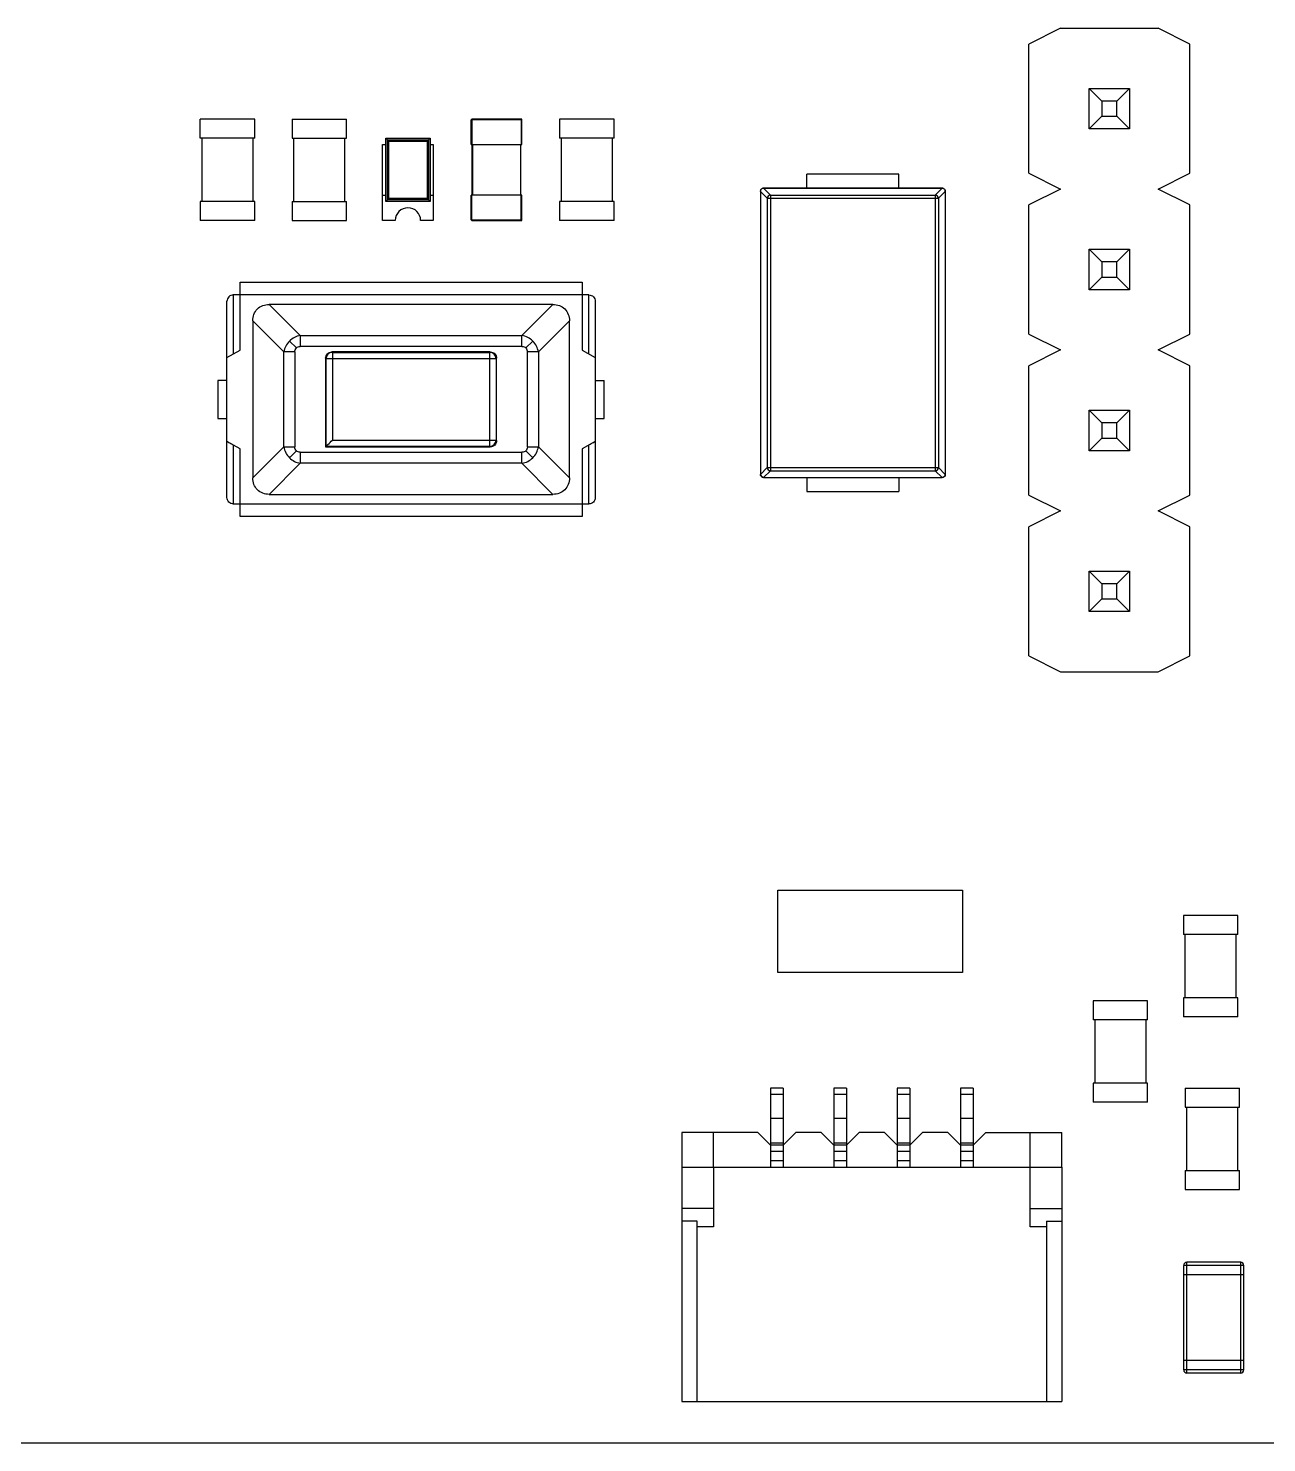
# Model space of a CAD drawing. Header units: millimetres. Extents: x -0.1 to 69.3, y -0.2 to 41.9.
# Drawn here: x 19.48 to 39.04, y -0.15 to 22.18 of the extents above; entities that cross this region are included whole.
import ezdxf

# ---------------------------------------------------------------- set-up
doc = ezdxf.new("R2010")
doc.units = ezdxf.units.MM

msp = doc.modelspace()

# ---------------------------------------------------------------- linework, layer by layer
at = {"color": 7, "linetype": 'Continuous', "lineweight": 25}
for p, q in [((35.78, 22.185), (35.28, 21.935)), ((35.78, 22.185), (37.32, 22.185)), ((37.82, 21.935), (37.32, 22.185)), ((35.28, 19.895), (35.28, 21.935)), ((37.82, 19.895), (37.82, 21.935)), ((36.23, 21.235), (36.87, 21.235)), ((36.43, 21.035), (36.23, 21.235)), ((36.23, 20.595), (36.23, 21.235)), ((36.87, 21.235), (36.67, 21.035)), ((36.87, 21.235), (36.87, 20.595)), ((36.67, 21.035), (36.43, 21.035)), ((36.43, 21.035), (36.43, 20.795)), ((36.67, 20.795), (36.67, 21.035)), ((36.43, 20.795), (36.23, 20.595)), ((36.43, 20.795), (36.67, 20.795)), ((36.67, 20.795), (36.87, 20.595)), ((22.195, 20.45), (22.195, 20.75)), ((23.055, 20.75), (22.195, 20.75)), ((23.055, 20.45), (23.055, 20.75)), ((23.645, 20.75), (23.645, 20.45)), ((23.645, 20.75), (24.505, 20.75)), ((24.505, 20.45), (24.505, 20.75)), ((27.275, 20.74), (26.475, 20.74)), ((26.475, 20.35), (26.475, 20.74)), ((26.485, 20.75), (26.485, 20.35)), ((27.265, 20.75), (26.485, 20.75)), ((27.265, 20.75), (27.265, 20.35)), ((27.275, 20.35), (27.275, 20.74)), ((27.87, 20.75), (27.87, 20.45)), ((28.73, 20.75), (27.87, 20.75)), ((28.73, 20.45), (28.73, 20.75)), ((36.87, 20.595), (36.23, 20.595)), ((23.055, 20.45), (22.195, 20.45)), ((22.225, 19.45), (22.225, 20.45)), ((23.025, 20.45), (23.025, 19.45)), ((23.645, 20.45), (24.505, 20.45)), ((23.675, 19.45), (23.675, 20.45)), ((24.475, 20.45), (24.475, 19.45)), ((25.075, 19.15), (25.075, 20.35)), ((25.075, 20.35), (25.125, 20.35)), ((25.153, 20.422), (25.125, 20.45)), ((25.125, 20.45), (25.825, 20.45)), ((25.125, 19.45), (25.125, 20.45)), ((25.153, 19.478), (25.153, 20.422)), ((25.153, 20.422), (25.797, 20.422)), ((25.173, 20.402), (25.777, 20.402)), ((25.173, 19.498), (25.173, 20.402)), ((25.777, 20.402), (25.777, 19.498)), ((25.825, 20.45), (25.797, 20.422)), ((25.797, 20.422), (25.797, 19.478)), ((25.825, 20.45), (25.825, 19.45)), ((25.825, 20.35), (25.875, 20.35)), ((25.875, 20.35), (25.875, 19.15)), ((26.475, 20.35), (27.275, 20.35)), ((26.49, 19.55), (26.49, 20.35)), ((26.5, 19.55), (26.5, 20.35)), ((27.25, 20.35), (27.25, 19.55)), ((27.26, 19.55), (27.26, 20.35)), ((28.73, 20.45), (27.87, 20.45)), ((27.9, 19.45), (27.9, 20.45)), ((28.7, 20.45), (28.7, 19.45)), ((33.225, 19.88), (31.775, 19.88)), ((31.775, 19.66), (31.775, 19.88)), ((33.225, 19.66), (33.225, 19.88)), ((35.28, 19.895), (35.78, 19.645)), ((37.32, 19.645), (37.82, 19.895)), ((33.91, 19.66), (31.09, 19.66)), ((31.09, 19.66), (31.199, 19.551)), ((31.09, 19.66), (33.91, 19.66)), ((33.91, 19.66), (33.801, 19.551)), ((22.195, 19.45), (22.195, 19.15)), ((23.055, 19.45), (22.195, 19.45)), ((23.055, 19.15), (23.055, 19.45)), ((23.645, 19.45), (23.645, 19.15)), ((23.645, 19.45), (24.505, 19.45)), ((24.505, 19.15), (24.505, 19.45)), ((25.075, 19.55), (25.125, 19.55)), ((25.153, 19.478), (25.125, 19.45)), ((25.825, 19.45), (25.125, 19.45)), ((25.797, 19.478), (25.153, 19.478)), ((25.777, 19.498), (25.173, 19.498)), ((25.797, 19.478), (25.825, 19.45)), ((25.825, 19.55), (25.875, 19.55)), ((26.475, 19.16), (26.475, 19.55)), ((27.275, 19.55), (26.475, 19.55)), ((26.485, 19.15), (26.485, 19.55)), ((27.265, 19.15), (27.265, 19.55)), ((27.275, 19.16), (27.275, 19.55)), ((27.87, 19.45), (27.87, 19.15)), ((28.73, 19.45), (27.87, 19.45)), ((28.73, 19.15), (28.73, 19.45)), ((31.04, 19.61), (31.149, 19.501)), ((31.04, 19.61), (31.04, 15.14)), ((31.04, 19.61), (31.04, 15.14)), ((31.149, 19.501), (33.851, 19.501)), ((31.149, 19.501), (31.149, 15.249)), ((31.199, 19.551), (31.199, 15.199)), ((31.199, 19.551), (33.801, 19.551)), ((33.801, 19.551), (33.801, 15.199)), ((33.96, 19.61), (33.851, 19.501)), ((33.851, 19.501), (33.851, 15.249)), ((33.96, 19.61), (33.96, 15.14)), ((33.96, 19.61), (33.96, 15.14)), ((35.78, 19.645), (35.28, 19.395)), ((37.82, 19.395), (37.32, 19.645)), ((35.28, 17.355), (35.28, 19.395)), ((37.82, 17.355), (37.82, 19.395)), ((23.055, 19.15), (22.195, 19.15)), ((23.645, 19.15), (24.505, 19.15)), ((25.275, 19.15), (25.075, 19.15)), ((25.875, 19.15), (25.675, 19.15)), ((26.475, 19.16), (27.275, 19.16)), ((26.485, 19.15), (27.265, 19.15)), ((28.73, 19.15), (27.87, 19.15)), ((36.23, 18.695), (36.87, 18.695)), ((36.43, 18.495), (36.23, 18.695)), ((36.23, 18.055), (36.23, 18.695)), ((36.87, 18.695), (36.67, 18.495)), ((36.87, 18.695), (36.87, 18.055)), ((36.43, 18.495), (36.43, 18.255)), ((36.67, 18.495), (36.43, 18.495)), ((36.67, 18.255), (36.67, 18.495)), ((22.825, 17.104), (22.825, 18.175)), ((22.825, 18.175), (28.225, 18.175)), ((28.225, 18.175), (28.225, 17.104)), ((36.43, 18.255), (36.23, 18.055)), ((36.43, 18.255), (36.67, 18.255)), ((36.67, 18.255), (36.87, 18.055)), ((22.617, 14.775), (22.617, 17.875)), ((28.333, 17.975), (22.717, 17.975)), ((22.717, 17.975), (22.717, 17.043)), ((28.333, 17.043), (28.333, 17.975)), ((28.433, 17.875), (28.433, 14.775)), ((36.87, 18.055), (36.23, 18.055)), ((23.285, 17.825), (23.775, 17.334)), ((27.765, 17.825), (23.285, 17.825)), ((27.274, 17.334), (27.765, 17.825)), ((23.516, 17.074), (23.025, 17.565)), ((23.025, 17.565), (23.025, 15.085)), ((28.025, 17.565), (27.534, 17.074)), ((28.025, 15.085), (28.025, 17.565)), ((23.604, 17.246), (23.713, 17.137)), ((23.775, 17.334), (23.775, 17.161)), ((23.775, 17.334), (27.274, 17.334)), ((27.274, 17.161), (27.274, 17.334)), ((27.446, 17.246), (27.337, 17.137)), ((35.28, 17.355), (35.78, 17.105)), ((37.32, 17.105), (37.82, 17.355)), ((22.617, 16.988), (22.825, 17.104)), ((23.689, 17.074), (23.516, 17.074)), ((23.516, 15.575), (23.516, 17.074)), ((23.689, 17.074), (23.689, 15.575)), ((27.274, 17.161), (23.775, 17.161)), ((24.183, 16.967), (24.175, 16.975)), ((24.175, 16.975), (24.175, 15.575)), ((24.275, 17.075), (24.283, 17.067)), ((26.775, 17.075), (24.275, 17.075)), ((24.283, 17.067), (24.283, 15.683)), ((24.283, 17.067), (26.767, 17.067)), ((26.767, 17.067), (26.775, 17.075)), ((26.767, 15.583), (26.767, 17.067)), ((26.875, 16.975), (26.867, 16.967)), ((26.875, 15.675), (26.875, 16.975)), ((27.534, 17.074), (27.361, 17.074)), ((27.361, 15.575), (27.361, 17.074)), ((27.534, 17.074), (27.534, 15.575)), ((28.225, 17.104), (28.433, 16.988)), ((35.78, 17.105), (35.28, 16.855)), ((37.82, 16.855), (37.32, 17.105)), ((24.183, 15.583), (24.183, 16.967)), ((26.867, 16.967), (24.183, 16.967)), ((26.867, 16.967), (26.867, 15.683)), ((35.28, 14.815), (35.28, 16.855)), ((37.82, 14.815), (37.82, 16.855)), ((22.617, 16.625), (22.475, 16.625)), ((22.475, 16.625), (22.475, 16.025)), ((28.433, 16.625), (28.575, 16.625)), ((28.575, 16.025), (28.575, 16.625)), ((36.23, 16.155), (36.87, 16.155)), ((36.43, 15.955), (36.23, 16.155)), ((36.23, 15.515), (36.23, 16.155)), ((36.87, 16.155), (36.67, 15.955)), ((36.87, 16.155), (36.87, 15.515)), ((22.475, 16.025), (22.617, 16.025)), ((28.433, 16.025), (28.575, 16.025)), ((36.67, 15.955), (36.43, 15.955)), ((36.43, 15.955), (36.43, 15.715)), ((36.67, 15.715), (36.67, 15.955)), ((22.825, 15.546), (22.617, 15.662)), ((24.283, 15.683), (26.867, 15.683)), ((26.867, 15.683), (26.875, 15.675)), ((28.433, 15.662), (28.225, 15.546)), ((36.43, 15.715), (36.23, 15.515)), ((36.43, 15.715), (36.67, 15.715)), ((36.67, 15.715), (36.87, 15.515)), ((22.717, 15.606), (22.717, 14.675)), ((22.825, 14.475), (22.825, 15.546)), ((23.025, 15.085), (23.516, 15.575)), ((23.516, 15.575), (23.689, 15.575)), ((23.604, 15.403), (23.713, 15.513)), ((23.775, 15.489), (23.775, 15.316)), ((23.775, 15.489), (27.274, 15.489)), ((24.183, 15.583), (24.175, 15.575)), ((24.175, 15.575), (26.775, 15.575)), ((26.767, 15.583), (24.183, 15.583)), ((26.775, 15.575), (26.767, 15.583)), ((27.274, 15.316), (27.274, 15.489)), ((27.446, 15.403), (27.337, 15.513)), ((27.361, 15.575), (27.534, 15.575)), ((27.534, 15.575), (28.025, 15.085)), ((28.225, 15.546), (28.225, 14.475)), ((28.333, 14.675), (28.333, 15.606)), ((36.87, 15.515), (36.23, 15.515)), ((23.775, 15.316), (23.285, 14.825)), ((27.274, 15.316), (23.775, 15.316)), ((27.765, 14.825), (27.274, 15.316)), ((31.04, 15.14), (31.149, 15.249)), ((31.09, 15.09), (31.199, 15.199)), ((31.149, 15.249), (33.851, 15.249)), ((31.199, 15.199), (33.801, 15.199)), ((33.91, 15.09), (33.801, 15.199)), ((33.96, 15.14), (33.851, 15.249)), ((31.09, 15.09), (33.91, 15.09)), ((31.09, 15.09), (33.91, 15.09)), ((31.775, 15.09), (31.775, 14.87)), ((33.225, 15.09), (33.225, 14.87)), ((23.285, 14.825), (27.765, 14.825)), ((31.775, 14.87), (33.225, 14.87)), ((35.28, 14.815), (35.78, 14.565)), ((37.32, 14.565), (37.82, 14.815)), ((22.717, 14.675), (28.333, 14.675)), ((35.78, 14.565), (35.28, 14.315)), ((37.82, 14.315), (37.32, 14.565)), ((28.225, 14.475), (22.825, 14.475)), ((35.28, 12.275), (35.28, 14.315)), ((37.82, 12.275), (37.82, 14.315)), ((36.23, 13.615), (36.87, 13.615)), ((36.43, 13.415), (36.23, 13.615)), ((36.23, 12.975), (36.23, 13.615)), ((36.43, 13.415), (36.43, 13.175)), ((36.67, 13.415), (36.43, 13.415)), ((36.87, 13.615), (36.67, 13.415)), ((36.67, 13.175), (36.67, 13.415)), ((36.87, 13.615), (36.87, 12.975)), ((36.43, 13.175), (36.23, 12.975)), ((36.87, 12.975), (36.23, 12.975)), ((36.43, 13.175), (36.67, 13.175)), ((36.67, 13.175), (36.87, 12.975)), ((35.28, 12.275), (35.78, 12.025)), ((37.32, 12.025), (37.82, 12.275)), ((35.78, 12.025), (37.32, 12.025)), ((31.316, 8.574), (34.234, 8.574)), ((31.316, 7.276), (31.316, 8.574)), ((34.234, 8.574), (34.234, 7.276)), ((37.72, 8.175), (37.72, 7.875)), ((38.58, 8.175), (37.72, 8.175)), ((38.58, 7.875), (38.58, 8.175)), ((38.58, 7.875), (37.72, 7.875)), ((37.75, 6.875), (37.75, 7.875)), ((38.55, 7.875), (38.55, 6.875)), ((34.234, 7.276), (31.316, 7.276)), ((36.295, 6.825), (36.295, 6.525)), ((37.155, 6.825), (36.295, 6.825)), ((37.155, 6.525), (37.155, 6.825)), ((37.72, 6.875), (37.72, 6.575)), ((38.58, 6.875), (37.72, 6.875)), ((38.58, 6.575), (38.58, 6.875)), ((37.155, 6.525), (36.295, 6.525)), ((36.325, 5.525), (36.325, 6.525)), ((37.125, 6.525), (37.125, 5.525)), ((38.58, 6.575), (37.72, 6.575)), ((31.4, 5.45), (31.2, 5.45)), ((31.2, 5.45), (31.2, 4.55)), ((31.4, 5.45), (31.4, 4.55)), ((32.4, 5.45), (32.2, 5.45)), ((32.2, 5.45), (32.2, 4.55)), ((32.4, 5.45), (32.4, 4.55)), ((33.4, 5.45), (33.2, 5.45)), ((33.2, 5.45), (33.2, 4.55)), ((33.4, 5.45), (33.4, 4.55)), ((34.4, 5.45), (34.2, 5.45)), ((34.2, 5.45), (34.2, 4.55)), ((34.4, 5.45), (34.4, 4.55)), ((36.295, 5.525), (36.295, 5.225)), ((37.155, 5.525), (36.295, 5.525)), ((37.155, 5.225), (37.155, 5.525)), ((37.745, 5.45), (37.745, 5.15)), ((37.745, 5.45), (38.605, 5.45)), ((38.605, 5.15), (38.605, 5.45)), ((31.4, 5.35), (31.2, 5.35)), ((32.4, 5.35), (32.2, 5.35)), ((33.4, 5.35), (33.2, 5.35)), ((34.4, 5.35), (34.2, 5.35)), ((37.155, 5.225), (36.295, 5.225)), ((37.745, 5.15), (38.605, 5.15)), ((37.775, 4.15), (37.775, 5.15)), ((38.575, 5.15), (38.575, 4.15)), ((31.4, 4.971), (31.2, 4.971)), ((32.4, 4.971), (32.2, 4.971)), ((33.4, 4.971), (33.2, 4.971)), ((34.4, 4.971), (34.2, 4.971)), ((31, 4.75), (29.8, 4.75)), ((29.8, 4.75), (29.8, 4.2)), ((30.3, 4.2), (30.3, 4.75)), ((31.2, 4.55), (31, 4.75)), ((31.6, 4.75), (31.4, 4.55)), ((32, 4.75), (31.6, 4.75)), ((32.2, 4.55), (32, 4.75)), ((32.6, 4.75), (32.4, 4.55)), ((33, 4.75), (32.6, 4.75)), ((33.2, 4.55), (33, 4.75)), ((33.4, 4.55), (33.6, 4.75)), ((34, 4.75), (33.6, 4.75)), ((34.2, 4.55), (34, 4.75)), ((34.6, 4.75), (34.4, 4.55)), ((34.6, 4.75), (35.8, 4.75)), ((35.3, 4.2), (35.3, 4.75)), ((35.8, 4.2), (35.8, 4.75)), ((31.4, 4.579), (31.2, 4.579)), ((31.2, 4.55), (31.2, 4.2)), ((31.4, 4.55), (31.2, 4.55)), ((31.4, 4.55), (31.4, 4.2)), ((32.4, 4.579), (32.2, 4.579)), ((32.2, 4.55), (32.2, 4.2)), ((32.4, 4.55), (32.2, 4.55)), ((32.4, 4.55), (32.4, 4.2)), ((33.4, 4.579), (33.2, 4.579)), ((33.2, 4.55), (33.2, 4.2)), ((33.4, 4.55), (33.2, 4.55)), ((33.4, 4.55), (33.4, 4.2)), ((34.4, 4.579), (34.2, 4.579)), ((34.2, 4.55), (34.2, 4.2)), ((34.4, 4.55), (34.2, 4.55)), ((34.4, 4.55), (34.4, 4.2)), ((31.4, 4.45), (31.2, 4.45)), ((31.4, 4.3), (31.2, 4.3)), ((32.4, 4.45), (32.2, 4.45)), ((32.4, 4.3), (32.2, 4.3)), ((33.4, 4.45), (33.2, 4.45)), ((33.4, 4.3), (33.2, 4.3)), ((34.4, 4.45), (34.2, 4.45)), ((34.4, 4.3), (34.2, 4.3)), ((29.8, 4.2), (35.8, 4.2)), ((29.8, 4.2), (29.8, 0.5)), ((30.3, 4.2), (30.3, 3.261)), ((35.3, 3.261), (35.3, 4.2)), ((35.8, 4.2), (35.8, 0.5)), ((37.745, 4.15), (37.745, 3.85)), ((37.745, 4.15), (38.605, 4.15)), ((38.605, 3.85), (38.605, 4.15)), ((37.745, 3.85), (38.605, 3.85)), ((30.3, 3.55), (29.8, 3.55)), ((35.3, 3.55), (35.8, 3.55)), ((30.04, 3.348), (29.8, 3.348)), ((30.04, 0.5), (30.04, 3.348)), ((30.3, 3.261), (30.04, 3.261)), ((35.56, 3.261), (35.3, 3.261)), ((35.56, 3.348), (35.56, 0.5)), ((35.56, 3.348), (35.8, 3.348)), ((37.775, 0.95), (37.775, 2.7)), ((38.625, 2.7), (37.775, 2.7)), ((38.625, 0.95), (38.625, 2.7)), ((37.725, 1), (37.725, 2.65)), ((38.675, 2.65), (37.725, 2.65)), ((38.675, 2.5), (37.725, 2.5)), ((38.675, 1), (38.675, 2.65)), ((38.675, 1.15), (37.725, 1.15)), ((38.675, 1), (37.725, 1)), ((38.625, 0.95), (37.775, 0.95)), ((29.8, 0.5), (35.8, 0.5)), ((1.425, -0.15), (67.775, -0.15))]:
    msp.add_line(p, q, dxfattribs=at)
for centre, radius, start, end in [((26.485, 20.74), 0.01, 90, 180), ((26.485, 20.74), 0.01, 90, 180), ((27.265, 20.74), 0.01, 0, 90), ((31.2, 19.5), 0.0504, 90.7299, 179.2701), ((33.8, 19.5), 0.0504, 0.7299, 89.2701), ((25.475, 19.15), 0.2, 0, 180), ((26.485, 19.16), 0.01, 180, 270), ((26.485, 19.16), 0.01, 180, 270), ((27.265, 19.16), 0.01, 305.5477, 0), ((24.283, 16.967), 0.1, 90.0204, 179.9796), ((26.767, 16.967), 0.1, 0.0204, 89.9796), ((26.767, 15.683), 0.1, 270.0204, 359.9796), ((31.2, 15.25), 0.0504, 180.7299, 269.2701), ((33.8, 15.25), 0.0504, 270.7299, 359.2701), ((37.775, 2.65), 0.05, 90, 180), ((38.625, 2.65), 0.05, 0, 90), ((37.775, 1), 0.05, 180, 270), ((38.625, 1), 0.05, 270, 0)]:
    msp.add_arc(centre, radius, start, end, dxfattribs=at)
for points, knots in [([(27.274, 20.744), (27.274, 20.744), (27.274, 20.745), (27.273, 20.746), (27.271, 20.748), (27.27, 20.749), (27.268, 20.75), (27.267, 20.75), (27.266, 20.75), (27.265, 20.75), (27.265, 20.75)], [0, 0, 0, 0, 0.045316, 0.232428, 0.411915, 0.58078, 0.735384, 0.874086, 0.938389, 1, 1, 1, 1]), ([(31.04, 19.61), (31.041, 19.617), (31.043, 19.63), (31.054, 19.646), (31.07, 19.657), (31.083, 19.659), (31.09, 19.66)], [0, 0, 0, 0, 0.268962, 0.5, 0.731038, 1, 1, 1, 1]), ([(31.09, 19.66), (31.083, 19.659), (31.07, 19.658), (31.054, 19.646), (31.042, 19.63), (31.041, 19.617), (31.04, 19.61)], [0, 0, 0, 0, 0.269289, 0.5, 0.730711, 1, 1, 1, 1]), ([(33.91, 19.66), (33.917, 19.659), (33.93, 19.657), (33.946, 19.646), (33.957, 19.63), (33.959, 19.617), (33.96, 19.61)], [0, 0, 0, 0, 0.268962, 0.5, 0.731038, 1, 1, 1, 1]), ([(33.96, 19.61), (33.959, 19.617), (33.958, 19.63), (33.946, 19.646), (33.93, 19.658), (33.917, 19.659), (33.91, 19.66)], [0, 0, 0, 0, 0.269289, 0.5, 0.730711, 1, 1, 1, 1]), ([(27.265, 19.15), (27.265, 19.15), (27.266, 19.15), (27.266, 19.15), (27.267, 19.15), (27.269, 19.151), (27.27, 19.151), (27.271, 19.152), (27.271, 19.152)], [0, 0, 0, 0, 0.086898, 0.178697, 0.385688, 0.635461, 0.934639, 1, 1, 1, 1]), ([(22.717, 17.975), (22.693, 17.975), (22.666, 17.965), (22.627, 17.926), (22.617, 17.898), (22.617, 17.875)], [0, 0, 0, 0, 0.5, 0.5, 1, 1, 1, 1]), ([(28.333, 17.975), (28.357, 17.975), (28.384, 17.965), (28.423, 17.926), (28.433, 17.898), (28.433, 17.875)], [0, 0, 0, 0, 0.5, 0.5, 1, 1, 1, 1]), ([(23.025, 17.565), (23.025, 17.634), (23.049, 17.704), (23.146, 17.801), (23.216, 17.825), (23.285, 17.825)], [0, 0, 0, 0, 0.5, 0.5, 1, 1, 1, 1]), ([(27.765, 17.825), (27.834, 17.825), (27.904, 17.801), (28.001, 17.704), (28.025, 17.634), (28.025, 17.565)], [0, 0, 0, 0, 0.5, 0.5, 1, 1, 1, 1]), ([(24.175, 16.975), (24.175, 16.998), (24.185, 17.026), (24.224, 17.065), (24.251, 17.075), (24.275, 17.075)], [0, 0, 0, 0, 0.5, 0.5, 1, 1, 1, 1]), ([(26.775, 17.075), (26.798, 17.075), (26.826, 17.065), (26.865, 17.026), (26.875, 16.998), (26.875, 16.975)], [0, 0, 0, 0, 0.5, 0.5, 1, 1, 1, 1]), ([(22.617, 15.662), (22.617, 15.662), (22.627, 15.657), (22.666, 15.635), (22.693, 15.62), (22.717, 15.606)], [0, 0, 0, 0, 0.5, 0.5, 1, 1, 1, 1]), ([(24.183, 15.583), (24.183, 15.583), (24.193, 15.593), (24.232, 15.632), (24.259, 15.659), (24.283, 15.683)], [0, 0, 0, 0, 0.5, 0.5, 1, 1, 1, 1]), ([(26.875, 15.675), (26.875, 15.651), (26.865, 15.624), (26.826, 15.585), (26.798, 15.575), (26.775, 15.575)], [0, 0, 0, 0, 0.5, 0.5, 1, 1, 1, 1]), ([(28.333, 15.606), (28.357, 15.62), (28.384, 15.635), (28.423, 15.657), (28.433, 15.662), (28.433, 15.662)], [0, 0, 0, 0, 0.5, 0.5, 1, 1, 1, 1]), ([(23.285, 14.825), (23.216, 14.825), (23.146, 14.849), (23.049, 14.946), (23.025, 15.016), (23.025, 15.085)], [0, 0, 0, 0, 0.5, 0.5, 1, 1, 1, 1]), ([(28.025, 15.085), (28.025, 15.016), (28.001, 14.946), (27.904, 14.849), (27.834, 14.825), (27.765, 14.825)], [0, 0, 0, 0, 0.5, 0.5, 1, 1, 1, 1]), ([(22.717, 14.675), (22.693, 14.675), (22.666, 14.685), (22.627, 14.724), (22.617, 14.751), (22.617, 14.775)], [0, 0, 0, 0, 0.5, 0.5, 1, 1, 1, 1]), ([(22.717, 14.675), (22.693, 14.675), (22.666, 14.685), (22.627, 14.724), (22.617, 14.751), (22.617, 14.775)], [0, 0, 0, 0, 0.5, 0.5, 1, 1, 1, 1]), ([(28.433, 14.775), (28.433, 14.751), (28.423, 14.724), (28.384, 14.685), (28.357, 14.675), (28.333, 14.675)], [0, 0, 0, 0, 0.5, 0.5, 1, 1, 1, 1]), ([(28.433, 14.775), (28.433, 14.751), (28.423, 14.724), (28.384, 14.685), (28.357, 14.675), (28.333, 14.675)], [0, 0, 0, 0, 0.5, 0.5, 1, 1, 1, 1])]:
    msp.add_open_spline(points, degree=3, knots=knots, dxfattribs=at)
for points in [[(25.173, 20.402), (25.164, 20.411), (25.154, 20.421), (25.153, 20.422)], [(25.797, 20.422), (25.796, 20.421), (25.786, 20.411), (25.777, 20.402)], [(31.09, 19.66), (31.09, 19.66), (31.09, 19.66), (31.09, 19.66)], [(33.91, 19.66), (33.91, 19.66), (33.91, 19.66), (33.91, 19.66)], [(25.173, 19.498), (25.164, 19.489), (25.154, 19.479), (25.153, 19.478)], [(25.777, 19.498), (25.786, 19.489), (25.796, 19.479), (25.797, 19.478)], [(31.04, 19.61), (31.04, 19.61), (31.04, 19.61), (31.04, 19.61)], [(33.96, 19.61), (33.96, 19.61), (33.96, 19.61), (33.96, 19.61)], [(23.604, 17.246), (23.557, 17.2), (23.526, 17.138), (23.516, 17.074)], [(23.775, 17.334), (23.711, 17.324), (23.65, 17.293), (23.604, 17.246)], [(27.446, 17.246), (27.4, 17.293), (27.338, 17.324), (27.274, 17.334)], [(27.534, 17.074), (27.524, 17.138), (27.493, 17.2), (27.446, 17.246)], [(23.689, 17.074), (23.689, 17.098), (23.698, 17.122), (23.713, 17.137)], [(23.713, 17.137), (23.728, 17.152), (23.751, 17.161), (23.775, 17.161)], [(27.274, 17.161), (27.298, 17.161), (27.322, 17.152), (27.337, 17.137)], [(27.337, 17.137), (27.352, 17.122), (27.361, 17.098), (27.361, 17.074)], [(23.516, 15.575), (23.526, 15.511), (23.557, 15.45), (23.604, 15.403)], [(23.713, 15.513), (23.698, 15.528), (23.689, 15.551), (23.689, 15.575)], [(23.775, 15.489), (23.751, 15.489), (23.728, 15.498), (23.713, 15.513)], [(27.337, 15.513), (27.322, 15.498), (27.298, 15.489), (27.274, 15.489)], [(27.361, 15.575), (27.361, 15.551), (27.352, 15.528), (27.337, 15.513)], [(27.446, 15.403), (27.493, 15.45), (27.524, 15.511), (27.534, 15.575)], [(23.604, 15.403), (23.65, 15.357), (23.711, 15.326), (23.775, 15.316)], [(27.274, 15.316), (27.338, 15.326), (27.4, 15.357), (27.446, 15.403)], [(31.04, 15.14), (31.041, 15.114), (31.064, 15.091), (31.09, 15.09)], [(31.09, 15.09), (31.064, 15.09), (31.04, 15.114), (31.04, 15.14)], [(31.04, 15.14), (31.04, 15.14), (31.04, 15.14), (31.04, 15.14)], [(31.09, 15.09), (31.09, 15.09), (31.09, 15.09), (31.09, 15.09)], [(33.91, 15.09), (33.936, 15.091), (33.959, 15.114), (33.96, 15.14)], [(33.96, 15.14), (33.96, 15.114), (33.936, 15.09), (33.91, 15.09)], [(33.91, 15.09), (33.91, 15.09), (33.91, 15.09), (33.91, 15.09)], [(33.96, 15.14), (33.96, 15.14), (33.96, 15.14), (33.96, 15.14)]]:
    msp.add_open_spline(points, degree=3, dxfattribs=at)

doc.saveas('drawing.dxf')
